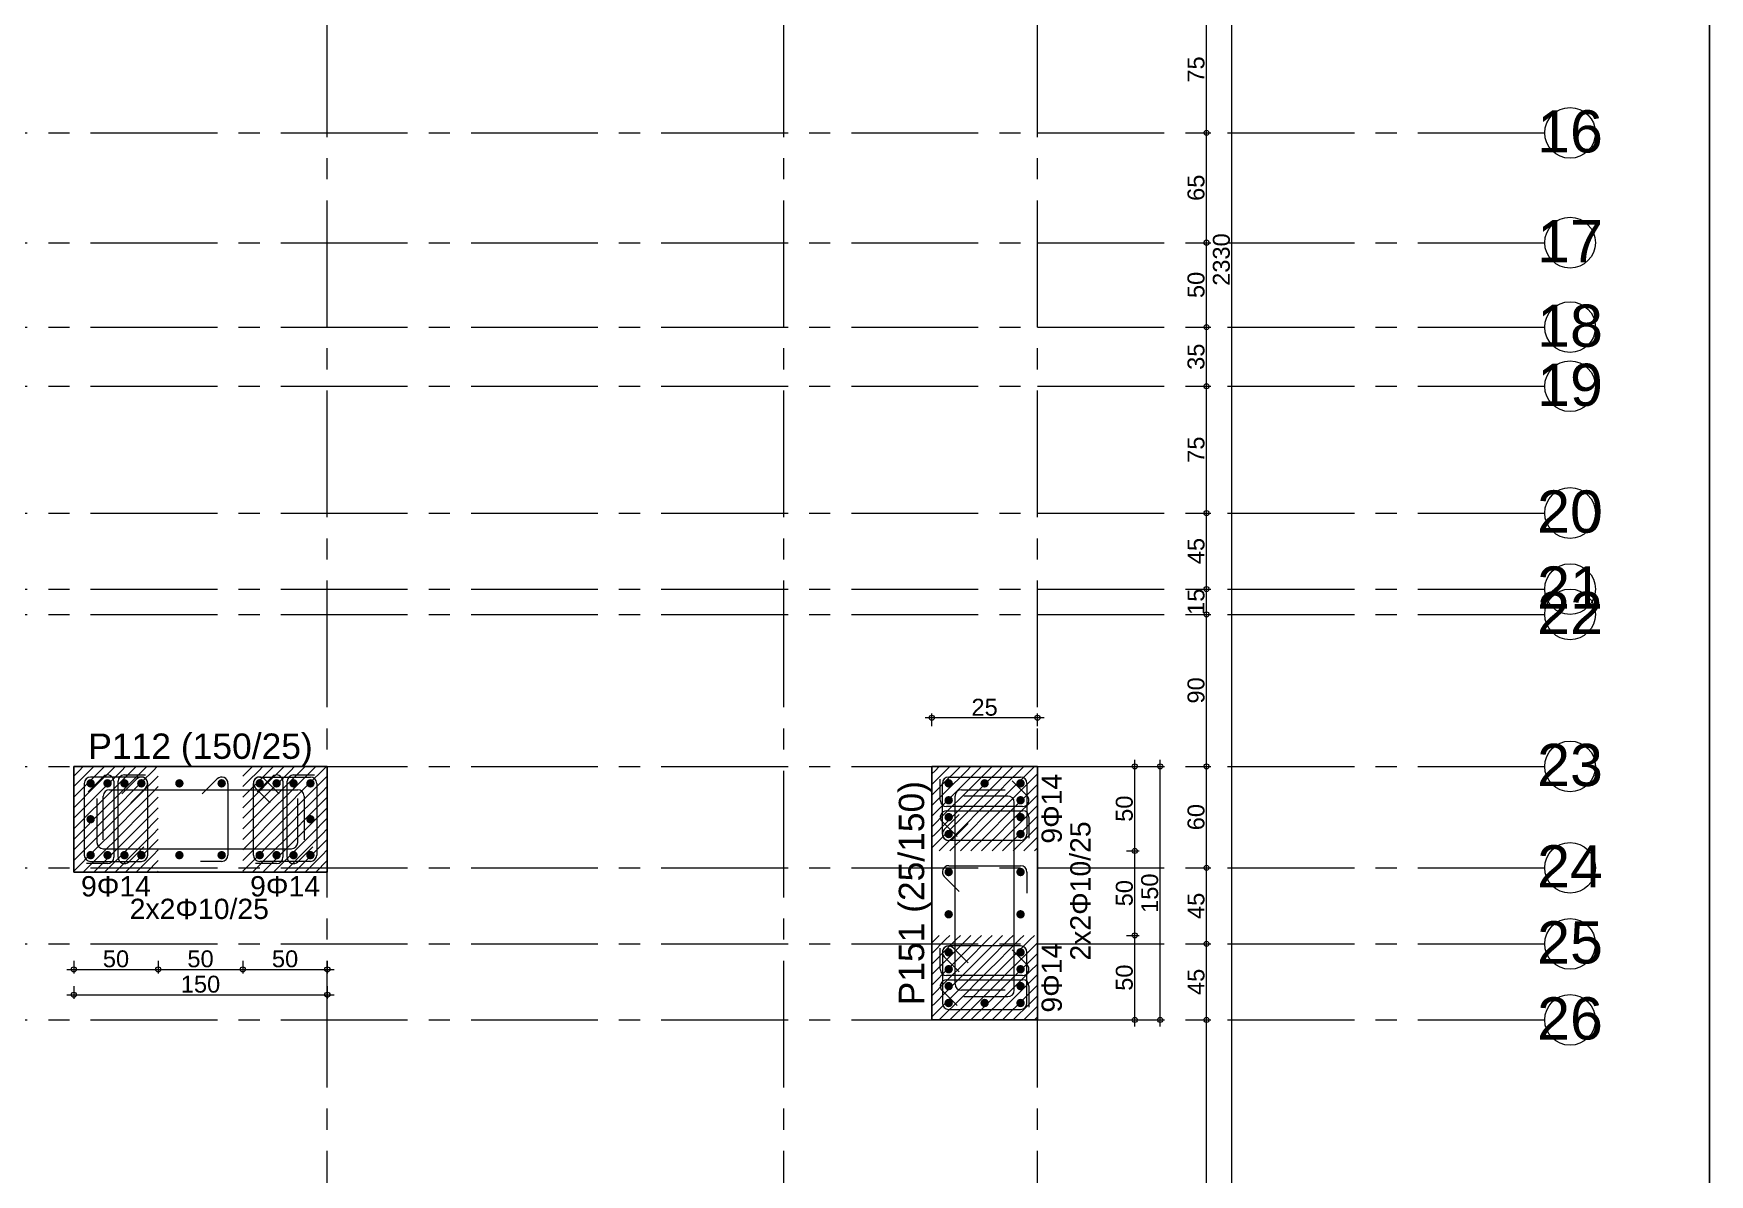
# Model space of a CAD drawing. Header units: millimetres. Extents: x 2232 to 85269, y -3593 to 5869.
# Drawn here: x 27403 to 28394, y 3785 to 4461 of the extents above; entities that cross this region are included whole.
import ezdxf

# ---------------------------------------------------------------- set-up
doc = ezdxf.new("R2010")
doc.units = ezdxf.units.MM
doc.linetypes.add('CENTER2', pattern=[112.5, 75, -12.5, 12.5, -12.5])
doc.linetypes.add('DASHDOT2', pattern=[12.7, 6.35, -3.175, 0, -3.175])
doc.layers.add('aks', color=251, linetype='DASHDOT2', lineweight=35)
for name, color, linetype in [('Donatı Yazısı', 7, 'Continuous'), ('Donatı Çizgisi', 7, 'Continuous'), ('Kolon', 7, 'Continuous'), ('Ölçülendirme', 7, 'Continuous')]:
    doc.layers.add(name, color=color, linetype=linetype)
doc.styles.add('arial_1_18', font='arial.ttf', dxfattribs={"height": 0.2})

# ---------------------------------------------------------------- blocks, each defined once
blk = doc.blocks.new('IDE999Entity6846')
at = {"layer": 'aks', "color": 250, "linetype": 'CENTER2', "lineweight": 5}
blk.add_lwpolyline([(15359.32, 200), (15359.32, 2530)], dxfattribs=at)
blk = doc.blocks.new('IDE999Entity6847')
at = {"layer": 'aks', "color": 250, "linetype": 'CENTER2', "lineweight": 5}
blk.add_lwpolyline([(15779.32, 200), (15779.32, 2530)], dxfattribs=at)
blk = doc.blocks.new('IDE999Entity6848')
at = {"layer": 'aks', "color": 250, "linetype": 'CENTER2', "lineweight": 5}
blk.add_lwpolyline([(15629.32, 200), (15629.32, 2530)], dxfattribs=at)

msp = doc.modelspace()

# ---------------------------------------------------------------- hatches: boundary and pattern name
at = {"layer": 'Donatı Çizgisi', "linetype": 'Continuous', "lineweight": 5}
h = msp.add_hatch(color=5, dxfattribs=at)
edge = h.paths.add_edge_path(flags=0)
edge.add_arc((27436.37, 4016.87), 2.5, 0, 360)
h = msp.add_hatch(color=5, dxfattribs=at)
edge = h.paths.add_edge_path(flags=0)
edge.add_arc((27446.37, 4016.87), 2.5, 0, 360)
h = msp.add_hatch(color=5, dxfattribs=at)
edge = h.paths.add_edge_path(flags=0)
edge.add_arc((27456.37, 4016.87), 2.5, 0, 360)
h = msp.add_hatch(color=5, dxfattribs=at)
edge = h.paths.add_edge_path(flags=0)
edge.add_arc((27466.37, 4016.87), 2.5, 0, 360)
h = msp.add_hatch(color=5, dxfattribs=at)
edge = h.paths.add_edge_path(flags=0)
edge.add_arc((27488.87, 4016.87), 2.5, 0, 360)
h = msp.add_hatch(color=5, dxfattribs=at)
edge = h.paths.add_edge_path(flags=0)
edge.add_arc((27513.87, 4016.87), 2.5, 0, 360)
h = msp.add_hatch(color=5, dxfattribs=at)
edge = h.paths.add_edge_path(flags=0)
edge.add_arc((27536.37, 4016.87), 2.5, 0, 360)
h = msp.add_hatch(color=5, dxfattribs=at)
edge = h.paths.add_edge_path(flags=0)
edge.add_arc((27546.37, 4016.87), 2.5, 0, 360)
h = msp.add_hatch(color=5, dxfattribs=at)
edge = h.paths.add_edge_path(flags=0)
edge.add_arc((27556.37, 4016.87), 2.5, 0, 360)
h = msp.add_hatch(color=5, dxfattribs=at)
edge = h.paths.add_edge_path(flags=0)
edge.add_arc((27566.37, 4016.87), 2.5, 0, 360)
h = msp.add_hatch(color=5, dxfattribs=at)
edge = h.paths.add_edge_path(flags=0)
edge.add_arc((27943.87, 4016.87), 2.5, 0, 360)
h = msp.add_hatch(color=5, dxfattribs=at)
edge = h.paths.add_edge_path(flags=0)
edge.add_arc((27965.12, 4016.87), 2.5, 0, 360)
h = msp.add_hatch(color=5, dxfattribs=at)
edge = h.paths.add_edge_path(flags=0)
edge.add_arc((27986.37, 4016.87), 2.5, 0, 360)
h = msp.add_hatch(color=5, dxfattribs=at)
edge = h.paths.add_edge_path(flags=0)
edge.add_arc((27943.87, 4006.87), 2.5, 0, 360)
h = msp.add_hatch(color=5, dxfattribs=at)
edge = h.paths.add_edge_path(flags=0)
edge.add_arc((27986.37, 4006.87), 2.5, 0, 360)
h = msp.add_hatch(color=5, dxfattribs=at)
edge = h.paths.add_edge_path(flags=0)
edge.add_arc((27436.37, 3995.62), 2.5, 0, 360)
h = msp.add_hatch(color=5, dxfattribs=at)
edge = h.paths.add_edge_path(flags=0)
edge.add_arc((27566.37, 3995.62), 2.5, 0, 360)
h = msp.add_hatch(color=5, dxfattribs=at)
edge = h.paths.add_edge_path(flags=0)
edge.add_arc((27943.87, 3996.87), 2.5, 0, 360)
h = msp.add_hatch(color=5, dxfattribs=at)
edge = h.paths.add_edge_path(flags=0)
edge.add_arc((27986.37, 3996.87), 2.5, 0, 360)
h = msp.add_hatch(color=5, dxfattribs=at)
edge = h.paths.add_edge_path(flags=0)
edge.add_arc((27943.87, 3986.87), 2.5, 0, 360)
h = msp.add_hatch(color=5, dxfattribs=at)
edge = h.paths.add_edge_path(flags=0)
edge.add_arc((27986.37, 3986.87), 2.5, 0, 360)
h = msp.add_hatch(color=5, dxfattribs=at)
edge = h.paths.add_edge_path(flags=0)
edge.add_arc((27436.37, 3974.37), 2.5, 0, 360)
h = msp.add_hatch(color=5, dxfattribs=at)
edge = h.paths.add_edge_path(flags=0)
edge.add_arc((27446.37, 3974.37), 2.5, 0, 360)
h = msp.add_hatch(color=5, dxfattribs=at)
edge = h.paths.add_edge_path(flags=0)
edge.add_arc((27456.37, 3974.37), 2.5, 0, 360)
h = msp.add_hatch(color=5, dxfattribs=at)
edge = h.paths.add_edge_path(flags=0)
edge.add_arc((27466.37, 3974.37), 2.5, 0, 360)
h = msp.add_hatch(color=5, dxfattribs=at)
edge = h.paths.add_edge_path(flags=0)
edge.add_arc((27488.87, 3974.37), 2.5, 0, 360)
h = msp.add_hatch(color=5, dxfattribs=at)
edge = h.paths.add_edge_path(flags=0)
edge.add_arc((27513.87, 3974.37), 2.5, 0, 360)
h = msp.add_hatch(color=5, dxfattribs=at)
edge = h.paths.add_edge_path(flags=0)
edge.add_arc((27536.37, 3974.37), 2.5, 0, 360)
h = msp.add_hatch(color=5, dxfattribs=at)
edge = h.paths.add_edge_path(flags=0)
edge.add_arc((27546.37, 3974.37), 2.5, 0, 360)
h = msp.add_hatch(color=5, dxfattribs=at)
edge = h.paths.add_edge_path(flags=0)
edge.add_arc((27556.37, 3974.37), 2.5, 0, 360)
h = msp.add_hatch(color=5, dxfattribs=at)
edge = h.paths.add_edge_path(flags=0)
edge.add_arc((27566.37, 3974.37), 2.5, 0, 360)
h = msp.add_hatch(color=5, dxfattribs=at)
edge = h.paths.add_edge_path(flags=0)
edge.add_arc((27943.87, 3964.37), 2.5, 0, 360)
h = msp.add_hatch(color=5, dxfattribs=at)
edge = h.paths.add_edge_path(flags=0)
edge.add_arc((27986.37, 3964.37), 2.5, 0, 360)
h = msp.add_hatch(color=5, dxfattribs=at)
edge = h.paths.add_edge_path(flags=0)
edge.add_arc((27943.87, 3939.37), 2.5, 0, 360)
h = msp.add_hatch(color=5, dxfattribs=at)
edge = h.paths.add_edge_path(flags=0)
edge.add_arc((27986.37, 3939.37), 2.5, 0, 360)
h = msp.add_hatch(color=5, dxfattribs=at)
edge = h.paths.add_edge_path(flags=0)
edge.add_arc((27943.87, 3916.87), 2.5, 0, 360)
h = msp.add_hatch(color=5, dxfattribs=at)
edge = h.paths.add_edge_path(flags=0)
edge.add_arc((27986.37, 3916.87), 2.5, 0, 360)
h = msp.add_hatch(color=5, dxfattribs=at)
edge = h.paths.add_edge_path(flags=0)
edge.add_arc((27943.87, 3906.87), 2.5, 0, 360)
h = msp.add_hatch(color=5, dxfattribs=at)
edge = h.paths.add_edge_path(flags=0)
edge.add_arc((27986.37, 3906.87), 2.5, 0, 360)
h = msp.add_hatch(color=5, dxfattribs=at)
edge = h.paths.add_edge_path(flags=0)
edge.add_arc((27943.87, 3896.87), 2.5, 0, 360)
h = msp.add_hatch(color=5, dxfattribs=at)
edge = h.paths.add_edge_path(flags=0)
edge.add_arc((27986.37, 3896.87), 2.5, 0, 360)
h = msp.add_hatch(color=5, dxfattribs=at)
edge = h.paths.add_edge_path(flags=0)
edge.add_arc((27943.87, 3886.87), 2.5, 0, 360)
h = msp.add_hatch(color=5, dxfattribs=at)
edge = h.paths.add_edge_path(flags=0)
edge.add_arc((27965.12, 3886.87), 2.5, 0, 360)
h = msp.add_hatch(color=5, dxfattribs=at)
edge = h.paths.add_edge_path(flags=0)
edge.add_arc((27986.37, 3886.87), 2.5, 0, 360)

# ---------------------------------------------------------------- linework, layer by layer
msp.add_line((28393.84, 5868.75), (28393.84, 1368.75))
at = {"layer": 'aks', "color": 250, "linetype": 'CENTER2', "lineweight": 5}
for points in [[(24736.37, 4401.87), (27996.37, 4401.87)], [(27996.37, 4401.87), (28296.37, 4401.87)], [(24736.37, 4336.87), (27996.37, 4336.87)], [(27996.37, 4336.87), (28296.37, 4336.87)], [(24736.37, 4286.87), (27996.37, 4286.87)], [(27996.37, 4286.87), (28296.37, 4286.87)], [(24736.37, 4251.87), (27996.37, 4251.87)], [(27996.37, 4251.87), (28296.37, 4251.87)], [(24736.37, 4176.87), (27996.37, 4176.87)], [(27996.37, 4176.87), (28296.37, 4176.87)], [(24736.37, 4131.87), (27996.37, 4131.87)], [(27996.37, 4131.87), (28296.37, 4131.87)], [(24736.37, 4116.87), (27996.37, 4116.87)], [(27996.37, 4116.87), (28296.37, 4116.87)], [(24736.37, 4026.87), (27996.37, 4026.87)], [(27996.37, 4026.87), (28296.37, 4026.87)], [(24736.37, 3966.87), (27996.37, 3966.87)], [(27996.37, 3966.87), (28296.37, 3966.87)], [(24736.37, 3921.87), (27996.37, 3921.87)], [(27996.37, 3921.87), (28296.37, 3921.87)], [(24736.37, 3876.87), (27996.37, 3876.87)], [(27996.37, 3876.87), (28296.37, 3876.87)]]:
    msp.add_lwpolyline(points, dxfattribs=at)
at = {"layer": 'aks', "color": 30, "linetype": 'Continuous', "lineweight": 5}
for centre in [(28311.37, 4401.87), (28311.37, 4336.87), (28311.37, 4286.87), (28311.37, 4251.87), (28311.37, 4176.87), (28311.37, 4131.87), (28311.37, 4116.87), (28311.37, 4026.87), (28311.37, 3966.87), (28311.37, 3921.87), (28311.37, 3876.87)]:
    msp.add_circle(centre, 15, dxfattribs=at)
at = {"layer": 'Donatı Çizgisi', "color": 5, "linetype": 'Continuous', "lineweight": 5}
for points in [[(27432.62, 4016.87), (27432.62, 3974.37)], [(27466.37, 4020.62), (27436.37, 4020.62)], [(27463.71, 4019.52), (27454.87, 4010.68)], [(27470.12, 3974.37), (27470.12, 4016.87)], [(27532.62, 3974.37), (27532.62, 4016.87)], [(27536.37, 4020.62), (27566.37, 4020.62)], [(27539.02, 4019.52), (27547.86, 4010.68)], [(27570.12, 4016.87), (27570.12, 3974.37)], [(27940.12, 3986.87), (27940.12, 4016.87)], [(27943.87, 4020.62), (27986.37, 4020.62)], [(27990.12, 4016.87), (27990.12, 3986.87)], [(27460.18, 4005.38), (27469.02, 4014.22)], [(27542.55, 4005.38), (27533.71, 4014.22)], [(27941.21, 3989.52), (27950.05, 3998.36)], [(27955.36, 3993.05), (27946.52, 3984.22)], [(27986.37, 3983.12), (27943.87, 3983.12)], [(27436.37, 3970.62), (27466.37, 3970.62)], [(27566.37, 3970.62), (27536.37, 3970.62)], [(27940.12, 3916.87), (27940.12, 3886.87)], [(27986.37, 3920.62), (27943.87, 3920.62)], [(27955.36, 3910.68), (27946.52, 3919.52)], [(27990.12, 3886.87), (27990.12, 3916.87)], [(27941.21, 3914.22), (27950.05, 3905.38)], [(27943.87, 3883.12), (27986.37, 3883.12)]]:
    msp.add_lwpolyline(points, dxfattribs=at)
at = {"layer": 'Donatı Çizgisi', "color": 1, "linetype": 'Continuous', "lineweight": 5}
for points in [[(27434.87, 4011.93), (27443.71, 4020.77)], [(27450.12, 4018.12), (27450.12, 3973.12)], [(27452.62, 3973.12), (27452.62, 4018.12)], [(27456.37, 4021.87), (27468.87, 4021.87)], [(27502.37, 4010.68), (27511.21, 4019.52)], [(27517.62, 4016.87), (27517.62, 3974.37)], [(27534.87, 4011.93), (27543.71, 4020.77)], [(27550.12, 4018.12), (27550.12, 3973.12)], [(27552.62, 3973.12), (27552.62, 4018.12)], [(27556.37, 4021.87), (27568.87, 4021.87)], [(27938.87, 4006.87), (27938.87, 4019.37)], [(27981.43, 4018.36), (27990.27, 4009.52)], [(27440.12, 4007.87), (27440.12, 3981.87)], [(27443.87, 3983.37), (27443.87, 4009.37)], [(27447.62, 4013.12), (27558.87, 4013.12)], [(27558.87, 3981.87), (27558.87, 4007.87)], [(27562.62, 4009.37), (27562.62, 3983.37)], [(27947.62, 3898.12), (27947.62, 4009.37)], [(27951.37, 4013.12), (27977.37, 4013.12)], [(27978.87, 4009.37), (27952.87, 4009.37)], [(27982.62, 3894.37), (27982.62, 4005.62)], [(27987.62, 4003.12), (27942.62, 4003.12)], [(27942.62, 4000.62), (27987.62, 4000.62)], [(27991.37, 3996.87), (27991.37, 3984.37)], [(27948.8, 3985.38), (27939.96, 3994.22)], [(27443.87, 3978.12), (27555.12, 3978.12)], [(27467.86, 3979.3), (27459.02, 3970.47)], [(27567.86, 3979.3), (27559.02, 3970.47)], [(27446.37, 3969.37), (27433.87, 3969.37)], [(27513.87, 3970.62), (27501.37, 3970.62)], [(27546.37, 3969.37), (27533.87, 3969.37)], [(27943.87, 3968.12), (27986.37, 3968.12)], [(27950.05, 3952.88), (27941.21, 3961.72)], [(27990.12, 3964.37), (27990.12, 3951.87)], [(27938.87, 3906.87), (27938.87, 3919.37)], [(27981.43, 3918.36), (27990.27, 3909.52)], [(27987.62, 3903.12), (27942.62, 3903.12)], [(27942.62, 3900.62), (27987.62, 3900.62)], [(27991.37, 3896.87), (27991.37, 3884.37)], [(27948.8, 3885.38), (27939.96, 3894.22)], [(27977.37, 3894.37), (27951.37, 3894.37)], [(27952.87, 3890.62), (27978.87, 3890.62)]]:
    msp.add_lwpolyline(points, dxfattribs=at)
at = {"layer": 'Donatı Çizgisi', "color": 5, "linetype": 'Continuous', "lineweight": 5}
for centre, start, end in [((27436.37, 4016.87), 90, 180), ((27466.37, 4016.87), 0, 135), ((27466.37, 4016.87), 315, 90), ((27536.37, 4016.87), 90, 225), ((27536.37, 4016.87), 45, 180), ((27566.37, 4016.87), 0, 90), ((27943.87, 4016.87), 90, 180), ((27986.37, 4016.87), 0, 90), ((27943.87, 3986.87), 135, 270), ((27943.87, 3986.87), 180, 315), ((27986.37, 3986.87), 270, 0), ((27436.37, 3974.37), 180, 270), ((27466.37, 3974.37), 270, 0), ((27536.37, 3974.37), 180, 270), ((27566.37, 3974.37), 270, 0), ((27943.87, 3916.87), 45, 180), ((27943.87, 3916.87), 90, 225), ((27986.37, 3916.87), 0, 90), ((27943.87, 3886.87), 180, 270), ((27986.37, 3886.87), 270, 0)]:
    msp.add_arc(centre, 3.75, start, end, dxfattribs=at)
at = {"layer": 'Donatı Çizgisi', "color": 1, "linetype": 'Continuous', "lineweight": 5}
for centre, start, end in [((27446.37, 4018.12), 0, 135), ((27456.37, 4018.12), 90, 180), ((27513.87, 4016.87), 0, 135), ((27546.37, 4018.12), 0, 135), ((27556.37, 4018.12), 90, 180), ((27447.62, 4009.37), 90, 180), ((27558.87, 4009.37), 0, 90), ((27942.62, 4006.87), 180, 270), ((27951.37, 4009.37), 90, 180), ((27978.87, 4005.62), 0, 90), ((27987.62, 4006.87), 270, 45), ((27942.62, 3996.87), 90, 225), ((27987.62, 3996.87), 0, 90), ((27443.87, 3981.87), 180, 270), ((27555.12, 3981.87), 270, 0), ((27446.37, 3973.12), 270, 0), ((27456.37, 3973.12), 180, 315), ((27513.87, 3974.37), 270, 0), ((27546.37, 3973.12), 270, 0), ((27556.37, 3973.12), 180, 315), ((27943.87, 3964.37), 90, 225), ((27986.37, 3964.37), 0, 90), ((27942.62, 3906.87), 180, 270), ((27987.62, 3906.87), 270, 45), ((27942.62, 3896.87), 90, 225), ((27951.37, 3898.12), 180, 270), ((27987.62, 3896.87), 0, 90), ((27978.87, 3894.37), 270, 0)]:
    msp.add_arc(centre, 3.75, start, end, dxfattribs=at)
at = {"layer": 'Kolon', "color": 33, "linetype": 'Continuous', "lineweight": -3}
for points in [[(27426.37, 4026.87), (27576.37, 4026.87)], [(27426.37, 3964.37), (27426.37, 4026.87)], [(27576.37, 3964.37), (27576.37, 4026.87)], [(27933.87, 3876.87), (27933.87, 4026.87)], [(27933.87, 4026.87), (27996.37, 4026.87)], [(27996.37, 3876.87), (27996.37, 4026.87)], [(27426.37, 3964.37), (27576.37, 3964.37)], [(27933.87, 3876.87), (27996.37, 3876.87)]]:
    msp.add_lwpolyline(points, dxfattribs=at)
at = {"layer": 'Kolon', "color": 251, "linetype": 'Continuous', "lineweight": -3}
for points in [[(27429.54, 4024.37), (27432.04, 4026.87)], [(27435.79, 4024.37), (27438.29, 4026.87)], [(27442.04, 4024.37), (27444.54, 4026.87)], [(27448.29, 4024.37), (27450.79, 4026.87)], [(27454.54, 4024.37), (27457.04, 4026.87)], [(27460.79, 4024.37), (27463.29, 4026.87)], [(27467.04, 4024.37), (27469.54, 4026.87)], [(27473.29, 4024.37), (27475.79, 4026.87)], [(27529.54, 4024.37), (27532.04, 4026.87)], [(27535.79, 4024.37), (27538.29, 4026.87)], [(27542.04, 4024.37), (27544.54, 4026.87)], [(27548.29, 4024.37), (27550.79, 4026.87)], [(27554.54, 4024.37), (27557.04, 4026.87)], [(27560.79, 4024.37), (27563.29, 4026.87)], [(27567.04, 4024.37), (27569.54, 4026.87)], [(27573.29, 4024.37), (27575.79, 4026.87)], [(27935.79, 4024.37), (27938.29, 4026.87)], [(27942.04, 4024.37), (27944.54, 4026.87)], [(27948.29, 4024.37), (27950.79, 4026.87)], [(27954.54, 4024.37), (27957.04, 4026.87)], [(27960.79, 4024.37), (27963.29, 4026.87)], [(27967.04, 4024.37), (27969.54, 4026.87)], [(27973.29, 4024.37), (27975.79, 4026.87)], [(27979.54, 4024.37), (27982.04, 4026.87)], [(27985.79, 4024.37), (27988.29, 4026.87)], [(27992.04, 4024.37), (27994.54, 4026.87)], [(27426.37, 4021.19), (27429.54, 4024.37)], [(27426.37, 4014.94), (27429.54, 4018.12)], [(27429.54, 4011.87), (27442.04, 4024.37)], [(27429.54, 4018.12), (27435.79, 4024.37)], [(27435.79, 4011.87), (27442.04, 4018.12)], [(27442.04, 4011.87), (27454.54, 4024.37)], [(27442.04, 4018.12), (27448.29, 4024.37)], [(27448.29, 4011.87), (27454.54, 4018.12)], [(27454.54, 4011.87), (27467.04, 4024.37)], [(27454.54, 4018.12), (27460.79, 4024.37)], [(27460.79, 4011.87), (27467.04, 4018.12)], [(27467.04, 4018.12), (27473.29, 4024.37)], [(27467.04, 4011.87), (27476.37, 4021.19)], [(27473.29, 4011.87), (27476.37, 4014.94)], [(27526.37, 4021.19), (27529.54, 4024.37)], [(27526.37, 4014.94), (27529.54, 4018.12)], [(27529.54, 4011.87), (27542.04, 4024.37)], [(27529.54, 4018.12), (27535.79, 4024.37)], [(27535.79, 4011.87), (27542.04, 4018.12)], [(27542.04, 4011.87), (27554.54, 4024.37)], [(27542.04, 4018.12), (27548.29, 4024.37)], [(27548.29, 4011.87), (27554.54, 4018.12)], [(27554.54, 4011.87), (27567.04, 4024.37)], [(27554.54, 4018.12), (27560.79, 4024.37)], [(27560.79, 4011.87), (27567.04, 4018.12)], [(27567.04, 4018.12), (27573.29, 4024.37)], [(27567.04, 4011.87), (27576.37, 4021.19)], [(27573.29, 4011.87), (27576.37, 4014.94)], [(27933.87, 4016.19), (27942.04, 4024.37)], [(27933.87, 4022.44), (27935.79, 4024.37)], [(27935.79, 4011.87), (27942.04, 4018.12)], [(27942.04, 4011.87), (27954.54, 4024.37)], [(27942.04, 4018.12), (27948.29, 4024.37)], [(27948.29, 4011.87), (27954.54, 4018.12)], [(27954.54, 4011.87), (27967.04, 4024.37)], [(27954.54, 4018.12), (27960.79, 4024.37)], [(27960.79, 4011.87), (27967.04, 4018.12)], [(27967.04, 4011.87), (27979.54, 4024.37)], [(27967.04, 4018.12), (27973.29, 4024.37)], [(27973.29, 4011.87), (27979.54, 4018.12)], [(27979.54, 4011.87), (27992.04, 4024.37)], [(27979.54, 4018.12), (27985.79, 4024.37)], [(27985.79, 4011.87), (27992.04, 4018.12)], [(27992.04, 4018.12), (27996.37, 4022.44)], [(27992.04, 4011.87), (27996.37, 4016.19)], [(27426.37, 4008.69), (27429.54, 4011.87)], [(27426.37, 4002.44), (27429.54, 4005.62)], [(27429.54, 3999.37), (27442.04, 4011.87)], [(27429.54, 4005.62), (27435.79, 4011.87)], [(27435.79, 3999.37), (27442.04, 4005.62)], [(27442.04, 3999.37), (27454.54, 4011.87)], [(27442.04, 4005.62), (27448.29, 4011.87)], [(27448.29, 3999.37), (27454.54, 4005.62)], [(27454.54, 3999.37), (27467.04, 4011.87)], [(27454.54, 4005.62), (27460.79, 4011.87)], [(27460.79, 3999.37), (27467.04, 4005.62)], [(27467.04, 4005.62), (27473.29, 4011.87)], [(27467.04, 3999.37), (27476.37, 4008.69)], [(27526.37, 4008.69), (27529.54, 4011.87)], [(27526.37, 4002.44), (27529.54, 4005.62)], [(27529.54, 3999.37), (27542.04, 4011.87)], [(27529.54, 4005.62), (27535.79, 4011.87)], [(27535.79, 3999.37), (27542.04, 4005.62)], [(27542.04, 3999.37), (27554.54, 4011.87)], [(27542.04, 4005.62), (27548.29, 4011.87)], [(27548.29, 3999.37), (27554.54, 4005.62)], [(27554.54, 3999.37), (27567.04, 4011.87)], [(27554.54, 4005.62), (27560.79, 4011.87)], [(27560.79, 3999.37), (27567.04, 4005.62)], [(27567.04, 4005.62), (27573.29, 4011.87)], [(27567.04, 3999.37), (27576.37, 4008.69)], [(27933.87, 4003.69), (27942.04, 4011.87)], [(27933.87, 4009.94), (27935.79, 4011.87)], [(27935.79, 3999.37), (27942.04, 4005.62)], [(27942.04, 3999.37), (27954.54, 4011.87)], [(27942.04, 4005.62), (27948.29, 4011.87)], [(27948.29, 3999.37), (27954.54, 4005.62)], [(27954.54, 3999.37), (27967.04, 4011.87)], [(27954.54, 4005.62), (27960.79, 4011.87)], [(27960.79, 3999.37), (27967.04, 4005.62)], [(27967.04, 3999.37), (27979.54, 4011.87)], [(27967.04, 4005.62), (27973.29, 4011.87)], [(27973.29, 3999.37), (27979.54, 4005.62)], [(27979.54, 3999.37), (27992.04, 4011.87)], [(27979.54, 4005.62), (27985.79, 4011.87)], [(27985.79, 3999.37), (27992.04, 4005.62)], [(27992.04, 4005.62), (27996.37, 4009.94)], [(27426.37, 3996.19), (27429.54, 3999.37)], [(27429.54, 3986.87), (27442.04, 3999.37)], [(27429.54, 3993.12), (27435.79, 3999.37)], [(27442.04, 3986.87), (27454.54, 3999.37)], [(27442.04, 3993.12), (27448.29, 3999.37)], [(27454.54, 3986.87), (27467.04, 3999.37)], [(27454.54, 3993.12), (27460.79, 3999.37)], [(27467.04, 3993.12), (27473.29, 3999.37)], [(27467.04, 3986.87), (27476.37, 3996.19)], [(27473.29, 3999.37), (27476.37, 4002.44)], [(27526.37, 3996.19), (27529.54, 3999.37)], [(27529.54, 3986.87), (27542.04, 3999.37)], [(27529.54, 3993.12), (27535.79, 3999.37)], [(27542.04, 3986.87), (27554.54, 3999.37)], [(27542.04, 3993.12), (27548.29, 3999.37)], [(27554.54, 3986.87), (27567.04, 3999.37)], [(27554.54, 3993.12), (27560.79, 3999.37)], [(27567.04, 3993.12), (27573.29, 3999.37)], [(27567.04, 3986.87), (27576.37, 3996.19)], [(27573.29, 3999.37), (27576.37, 4002.44)], [(27933.87, 3991.19), (27942.04, 3999.37)], [(27933.87, 3997.44), (27935.79, 3999.37)], [(27942.04, 3986.87), (27954.54, 3999.37)], [(27942.04, 3993.12), (27948.29, 3999.37)], [(27954.54, 3986.87), (27967.04, 3999.37)], [(27954.54, 3993.12), (27960.79, 3999.37)], [(27967.04, 3986.87), (27979.54, 3999.37)], [(27967.04, 3993.12), (27973.29, 3999.37)], [(27979.54, 3986.87), (27992.04, 3999.37)], [(27979.54, 3993.12), (27985.79, 3999.37)], [(27992.04, 3999.37), (27996.37, 4003.69)], [(27992.04, 3993.12), (27996.37, 3997.44)], [(27426.37, 3989.94), (27429.54, 3993.12)], [(27426.37, 3983.69), (27429.54, 3986.87)], [(27429.54, 3974.37), (27442.04, 3986.87)], [(27429.54, 3980.62), (27435.79, 3986.87)], [(27435.79, 3986.87), (27442.04, 3993.12)], [(27442.04, 3974.37), (27454.54, 3986.87)], [(27442.04, 3980.62), (27448.29, 3986.87)], [(27448.29, 3986.87), (27454.54, 3993.12)], [(27454.54, 3974.37), (27467.04, 3986.87)], [(27454.54, 3980.62), (27460.79, 3986.87)], [(27460.79, 3986.87), (27467.04, 3993.12)], [(27467.04, 3980.62), (27473.29, 3986.87)], [(27473.29, 3986.87), (27476.37, 3989.94)], [(27526.37, 3989.94), (27529.54, 3993.12)], [(27526.37, 3983.69), (27529.54, 3986.87)], [(27529.54, 3974.37), (27542.04, 3986.87)], [(27529.54, 3980.62), (27535.79, 3986.87)], [(27535.79, 3986.87), (27542.04, 3993.12)], [(27542.04, 3974.37), (27554.54, 3986.87)], [(27542.04, 3980.62), (27548.29, 3986.87)], [(27548.29, 3986.87), (27554.54, 3993.12)], [(27554.54, 3974.37), (27567.04, 3986.87)], [(27554.54, 3980.62), (27560.79, 3986.87)], [(27560.79, 3986.87), (27567.04, 3993.12)], [(27567.04, 3980.62), (27573.29, 3986.87)], [(27573.29, 3986.87), (27576.37, 3989.94)], [(27933.87, 3978.69), (27942.04, 3986.87)], [(27933.87, 3984.94), (27935.79, 3986.87)], [(27935.79, 3986.87), (27942.04, 3993.12)], [(27942.04, 3980.62), (27948.29, 3986.87)], [(27944.54, 3976.87), (27954.54, 3986.87)], [(27948.29, 3986.87), (27954.54, 3993.12)], [(27954.54, 3980.62), (27960.79, 3986.87)], [(27957.04, 3976.87), (27967.04, 3986.87)], [(27960.79, 3986.87), (27967.04, 3993.12)], [(27967.04, 3980.62), (27973.29, 3986.87)], [(27969.54, 3976.87), (27979.54, 3986.87)], [(27973.29, 3986.87), (27979.54, 3993.12)], [(27979.54, 3980.62), (27985.79, 3986.87)], [(27982.04, 3976.87), (27992.04, 3986.87)], [(27985.79, 3986.87), (27992.04, 3993.12)], [(27992.04, 3986.87), (27996.37, 3991.19)], [(27992.04, 3980.62), (27996.37, 3984.94)], [(27426.37, 3977.44), (27429.54, 3980.62)], [(27435.79, 3974.37), (27442.04, 3980.62)], [(27448.29, 3974.37), (27454.54, 3980.62)], [(27460.79, 3974.37), (27467.04, 3980.62)], [(27467.04, 3974.37), (27476.37, 3983.69)], [(27473.29, 3974.37), (27476.37, 3977.44)], [(27526.37, 3977.44), (27529.54, 3980.62)], [(27535.79, 3974.37), (27542.04, 3980.62)], [(27548.29, 3974.37), (27554.54, 3980.62)], [(27560.79, 3974.37), (27567.04, 3980.62)], [(27567.04, 3974.37), (27576.37, 3983.69)], [(27573.29, 3974.37), (27576.37, 3977.44)], [(27938.29, 3976.87), (27942.04, 3980.62)], [(27950.79, 3976.87), (27954.54, 3980.62)], [(27963.29, 3976.87), (27967.04, 3980.62)], [(27975.79, 3976.87), (27979.54, 3980.62)], [(27988.29, 3976.87), (27992.04, 3980.62)], [(27994.54, 3976.87), (27996.37, 3978.69)], [(27426.37, 3971.19), (27429.54, 3974.37)], [(27426.37, 3964.94), (27429.54, 3968.12)], [(27429.54, 3968.12), (27435.79, 3974.37)], [(27432.04, 3964.37), (27442.04, 3974.37)], [(27438.29, 3964.37), (27442.04, 3968.12)], [(27442.04, 3968.12), (27448.29, 3974.37)], [(27444.54, 3964.37), (27454.54, 3974.37)], [(27450.79, 3964.37), (27454.54, 3968.12)], [(27454.54, 3968.12), (27460.79, 3974.37)], [(27457.04, 3964.37), (27467.04, 3974.37)], [(27463.29, 3964.37), (27467.04, 3968.12)], [(27467.04, 3968.12), (27473.29, 3974.37)], [(27469.54, 3964.37), (27476.37, 3971.19)], [(27526.37, 3971.19), (27529.54, 3974.37)], [(27526.37, 3964.94), (27529.54, 3968.12)], [(27529.54, 3968.12), (27535.79, 3974.37)], [(27532.04, 3964.37), (27542.04, 3974.37)], [(27538.29, 3964.37), (27542.04, 3968.12)], [(27542.04, 3968.12), (27548.29, 3974.37)], [(27544.54, 3964.37), (27554.54, 3974.37)], [(27550.79, 3964.37), (27554.54, 3968.12)], [(27554.54, 3968.12), (27560.79, 3974.37)], [(27557.04, 3964.37), (27567.04, 3974.37)], [(27563.29, 3964.37), (27567.04, 3968.12)], [(27567.04, 3968.12), (27573.29, 3974.37)], [(27569.54, 3964.37), (27576.37, 3971.19)], [(27475.79, 3964.37), (27476.37, 3964.94)], [(27575.79, 3964.37), (27576.37, 3964.94)], [(27935.79, 3924.37), (27938.29, 3926.87)], [(27942.04, 3924.37), (27944.54, 3926.87)], [(27948.29, 3924.37), (27950.79, 3926.87)], [(27954.54, 3924.37), (27957.04, 3926.87)], [(27960.79, 3924.37), (27963.29, 3926.87)], [(27967.04, 3924.37), (27969.54, 3926.87)], [(27973.29, 3924.37), (27975.79, 3926.87)], [(27979.54, 3924.37), (27982.04, 3926.87)], [(27985.79, 3924.37), (27988.29, 3926.87)], [(27992.04, 3924.37), (27994.54, 3926.87)], [(27933.87, 3916.19), (27942.04, 3924.37)], [(27933.87, 3922.44), (27935.79, 3924.37)], [(27935.79, 3911.87), (27942.04, 3918.12)], [(27942.04, 3911.87), (27954.54, 3924.37)], [(27942.04, 3918.12), (27948.29, 3924.37)], [(27948.29, 3911.87), (27954.54, 3918.12)], [(27954.54, 3911.87), (27967.04, 3924.37)], [(27954.54, 3918.12), (27960.79, 3924.37)], [(27960.79, 3911.87), (27967.04, 3918.12)], [(27967.04, 3911.87), (27979.54, 3924.37)], [(27967.04, 3918.12), (27973.29, 3924.37)], [(27973.29, 3911.87), (27979.54, 3918.12)], [(27979.54, 3911.87), (27992.04, 3924.37)], [(27979.54, 3918.12), (27985.79, 3924.37)], [(27985.79, 3911.87), (27992.04, 3918.12)], [(27992.04, 3918.12), (27996.37, 3922.44)], [(27992.04, 3911.87), (27996.37, 3916.19)], [(27933.87, 3903.69), (27942.04, 3911.87)], [(27933.87, 3909.94), (27935.79, 3911.87)], [(27935.79, 3899.37), (27942.04, 3905.62)], [(27942.04, 3899.37), (27954.54, 3911.87)], [(27942.04, 3905.62), (27948.29, 3911.87)], [(27948.29, 3899.37), (27954.54, 3905.62)], [(27954.54, 3899.37), (27967.04, 3911.87)], [(27954.54, 3905.62), (27960.79, 3911.87)], [(27960.79, 3899.37), (27967.04, 3905.62)], [(27967.04, 3899.37), (27979.54, 3911.87)], [(27967.04, 3905.62), (27973.29, 3911.87)], [(27973.29, 3899.37), (27979.54, 3905.62)], [(27979.54, 3899.37), (27992.04, 3911.87)], [(27979.54, 3905.62), (27985.79, 3911.87)], [(27985.79, 3899.37), (27992.04, 3905.62)], [(27992.04, 3905.62), (27996.37, 3909.94)], [(27933.87, 3891.19), (27942.04, 3899.37)], [(27933.87, 3897.44), (27935.79, 3899.37)], [(27942.04, 3886.87), (27954.54, 3899.37)], [(27942.04, 3893.12), (27948.29, 3899.37)], [(27954.54, 3886.87), (27967.04, 3899.37)], [(27954.54, 3893.12), (27960.79, 3899.37)], [(27967.04, 3886.87), (27979.54, 3899.37)], [(27967.04, 3893.12), (27973.29, 3899.37)], [(27979.54, 3886.87), (27992.04, 3899.37)], [(27979.54, 3893.12), (27985.79, 3899.37)], [(27992.04, 3899.37), (27996.37, 3903.69)], [(27992.04, 3893.12), (27996.37, 3897.44)], [(27933.87, 3878.69), (27942.04, 3886.87)], [(27933.87, 3884.94), (27935.79, 3886.87)], [(27935.79, 3886.87), (27942.04, 3893.12)], [(27942.04, 3880.62), (27948.29, 3886.87)], [(27944.54, 3876.87), (27954.54, 3886.87)], [(27948.29, 3886.87), (27954.54, 3893.12)], [(27954.54, 3880.62), (27960.79, 3886.87)], [(27957.04, 3876.87), (27967.04, 3886.87)], [(27960.79, 3886.87), (27967.04, 3893.12)], [(27967.04, 3880.62), (27973.29, 3886.87)], [(27969.54, 3876.87), (27979.54, 3886.87)], [(27973.29, 3886.87), (27979.54, 3893.12)], [(27979.54, 3880.62), (27985.79, 3886.87)], [(27982.04, 3876.87), (27992.04, 3886.87)], [(27985.79, 3886.87), (27992.04, 3893.12)], [(27992.04, 3886.87), (27996.37, 3891.19)], [(27938.29, 3876.87), (27942.04, 3880.62)], [(27950.79, 3876.87), (27954.54, 3880.62)], [(27963.29, 3876.87), (27967.04, 3880.62)], [(27975.79, 3876.87), (27979.54, 3880.62)], [(27988.29, 3876.87), (27992.04, 3880.62)], [(27992.04, 3880.62), (27996.37, 3884.94)], [(27994.54, 3876.87), (27996.37, 3878.69)]]:
    msp.add_lwpolyline(points, dxfattribs=at)
at = {"layer": 'Ölçülendirme', "color": 5, "linetype": 'Continuous', "lineweight": 5}
for points in [[(28096.37, 3157.87), (28096.37, 5495.87)], [(28111.37, 3157.87), (28111.37, 5495.87)], [(28091.37, 4401.87), (28098.87, 4401.87)], [(28091.37, 4336.87), (28098.87, 4336.87)], [(28091.37, 4286.87), (28098.87, 4286.87)], [(28091.37, 4251.87), (28098.87, 4251.87)], [(28091.37, 4176.87), (28098.87, 4176.87)], [(28091.37, 4131.87), (28098.87, 4131.87)], [(28091.37, 4116.87), (28098.87, 4116.87)], [(28000.37, 4055.67), (27929.87, 4055.67)], [(27933.87, 4050.67), (27933.87, 4058.17)], [(27996.37, 4050.67), (27996.37, 4058.17)], [(28048.97, 4026.87), (28056.47, 4026.87)], [(28053.97, 3872.87), (28053.97, 4030.87)], [(28063.97, 4026.87), (28071.47, 4026.87)], [(28068.97, 3872.87), (28068.97, 4030.87)], [(28091.37, 4026.87), (28098.87, 4026.87)], [(28048.97, 3976.87), (28056.47, 3976.87)], [(28091.37, 3966.87), (28098.87, 3966.87)], [(28048.97, 3926.87), (28056.47, 3926.87)], [(28091.37, 3921.87), (28098.87, 3921.87)], [(27422.37, 3906.77), (27580.37, 3906.77)], [(27426.37, 3911.77), (27426.37, 3904.27)], [(27476.37, 3911.77), (27476.37, 3904.27)], [(27526.37, 3911.77), (27526.37, 3904.27)], [(27576.37, 3911.77), (27576.37, 3904.27)], [(27426.37, 3896.77), (27426.37, 3889.27)], [(27576.37, 3896.77), (27576.37, 3889.27)], [(27422.37, 3891.77), (27580.37, 3891.77)], [(28048.97, 3876.87), (28056.47, 3876.87)], [(28063.97, 3876.87), (28071.47, 3876.87)], [(28091.37, 3876.87), (28098.87, 3876.87)]]:
    msp.add_lwpolyline(points, dxfattribs=at)
for centre in [(28096.37, 4401.87), (28096.37, 4336.87), (28096.37, 4286.87), (28096.37, 4251.87), (28096.37, 4176.87), (28096.37, 4131.87), (28096.37, 4116.87), (27933.87, 4055.67), (27996.37, 4055.67), (28053.97, 4026.87), (28068.97, 4026.87), (28096.37, 4026.87), (28053.97, 3976.87), (28096.37, 3966.87), (28053.97, 3926.87), (28096.37, 3921.87), (27426.37, 3906.77), (27476.37, 3906.77), (27526.37, 3906.77), (27576.37, 3906.77), (27426.37, 3891.77), (27576.37, 3891.77), (28053.97, 3876.87), (28068.97, 3876.87), (28096.37, 3876.87)]:
    msp.add_circle(centre, 1.5, dxfattribs=at)

# ---------------------------------------------------------------- block references
at = {"layer": 'aks'}
for name in ['IDE999Entity6846', 'IDE999Entity6848', 'IDE999Entity6847']:
    msp.add_blockref(name, (12217.04, 2961.87), dxfattribs=at)

# ---------------------------------------------------------------- texts
at = {"layer": 'aks', "color": 1, "linetype": 'Continuous', "lineweight": 5, "style": 'arial_1_18'}
for s, p in [('16', (28291.94, 4390.24)), ('17', (28291.94, 4325.24)), ('18', (28291.94, 4275.24)), ('19', (28291.94, 4240.24)), ('20', (28291.94, 4165.24)), ('21', (28291.94, 4120.24)), ('22', (28291.94, 4105.24)), ('23', (28291.94, 4015.24)), ('24', (28291.94, 3955.24)), ('25', (28291.94, 3910.24)), ('26', (28291.94, 3865.24))]:
    msp.add_text(s, height=25, dxfattribs=at).set_placement(p)
at = {"layer": 'Donatı Yazısı', "color": 1, "linetype": 'Continuous', "lineweight": 5, "style": 'arial_1_18'}
for s, p in [('9Φ14', (28010.77, 3981.2)), ('2x2Φ10/25', (28027.75, 3912)), ('9Φ14', (28010.77, 3881.2))]:
    msp.add_text(s, height=12, rotation=90, dxfattribs=at).set_placement(p)
for s, p in [('9Φ14', (27430.7, 3949.97)), ('9Φ14', (27530.7, 3949.97)), ('2x2Φ10/25', (27459.48, 3936.58))]:
    msp.add_text(s, height=12, dxfattribs=at).set_placement(p)
at = {"layer": 'Kolon', "color": 1, "linetype": 'Continuous', "lineweight": 5, "style": 'arial_1_18'}
msp.add_text('P112 (150/25)', height=15, dxfattribs=at).set_placement((27434.97, 4031.37))
msp.add_text('P151 (25/150)', height=15, rotation=90, dxfattribs=at).set_placement((27929.37, 3885.47))
at = {"layer": 'Ölçülendirme', "color": 5, "linetype": 'Continuous', "lineweight": 5, "style": 'arial_1_18'}
for s, p in [('75', (28095.12, 4431.6)), ('65', (28095.12, 4361.6)), ('2330', (28110.12, 4311.33)), ('50', (28095.12, 4304.1)), ('35', (28095.12, 4261.6)), ('75', (28095.12, 4206.6)), ('45', (28095.12, 4146.6)), ('15', (28095.12, 4116.6)), ('90', (28095.12, 4064.1)), ('50', (28052.72, 3994.1)), ('60', (28095.12, 3989.1)), ('50', (28052.72, 3944.1)), ('150', (28067.72, 3940.21)), ('45', (28095.12, 3936.6)), ('50', (28052.72, 3894.1)), ('45', (28095.12, 3891.6))]:
    msp.add_text(s, height=10, rotation=90, dxfattribs=at).set_placement(p)
for s, p in [('25', (27957.35, 4056.92)), ('50', (27443.6, 3908.02)), ('50', (27493.6, 3908.02)), ('50', (27543.6, 3908.02)), ('150', (27489.71, 3893.02))]:
    msp.add_text(s, height=10, dxfattribs=at).set_placement(p)

doc.saveas('drawing.dxf')
